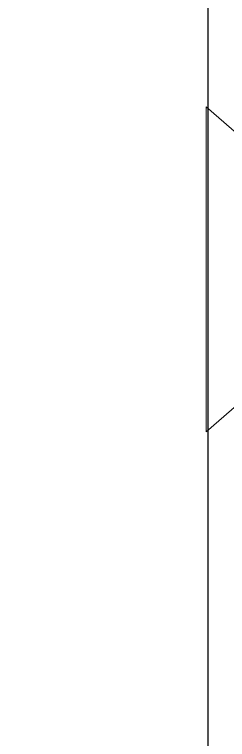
# Model space of a CAD drawing. Extents: x -26 to 91, y -47 to 75.
# Drawn here: x 0.523 to 0.695, y 53.822 to 54.407 of the extents above; entities that cross this region are included whole.
import ezdxf

# ---------------------------------------------------------------- set-up
doc = ezdxf.new("R2010")
doc.units = 0
doc.header["$MEASUREMENT"] = 0
doc.layers.get('0').update_dxf_attribs({"linetype": 'CONTINUOUS'})
doc.layers.add('Ballons', color=7, linetype='CONTINUOUS')
doc.layers.add('FRAME', color=1, linetype='CONTINUOUS')

# ---------------------------------------------------------------- blocks, each defined once
blk = doc.blocks.new('3806 MULLION')
blk.add_lwpolyline([(-3.731, 0.1125, -0.414214), (-3.625, 0.2185), (-1.674, 0.2185), (-1.674, 0.3125), (-1.799, 0.3125, -0.414214), (-1.83, 0.3435, -0.414214), (-1.799, 0.3745), (-1.643, 0.3745, -0.414214), (-1.612, 0.3435), (-1.612, 0.2285, 0.414214), (-1.602, 0.2185), (-1.375, 0.2185, -0.414214), (-1.344, 0.1875)], format="xyb")
blk = doc.blocks.new('no 6 500')
at = {"color": 7, "linetype": 'Continuous', "lineweight": 15}
for p, q in [((56.45405, 21.48189), (56.39605, 21.53231)), ((56.39605, 21.53231), (56.39605, 21.27031)), ((56.39605, 21.27031), (56.45405, 21.32073))]:
    blk.add_line(p, q, dxfattribs=at)

msp = doc.modelspace()

# ---------------------------------------------------------------- block references
at = {"layer": 'Ballons', "xscale": -1, "rotation": 180}
msp.add_blockref('no 6 500', (-55.71859, 75.60243), dxfattribs=at)
at = {"layer": 'FRAME', "xscale": -1, "rotation": 90}
msp.add_blockref('3806 MULLION', (0.8973, 51.65945), dxfattribs=at)

doc.saveas('drawing.dxf')
